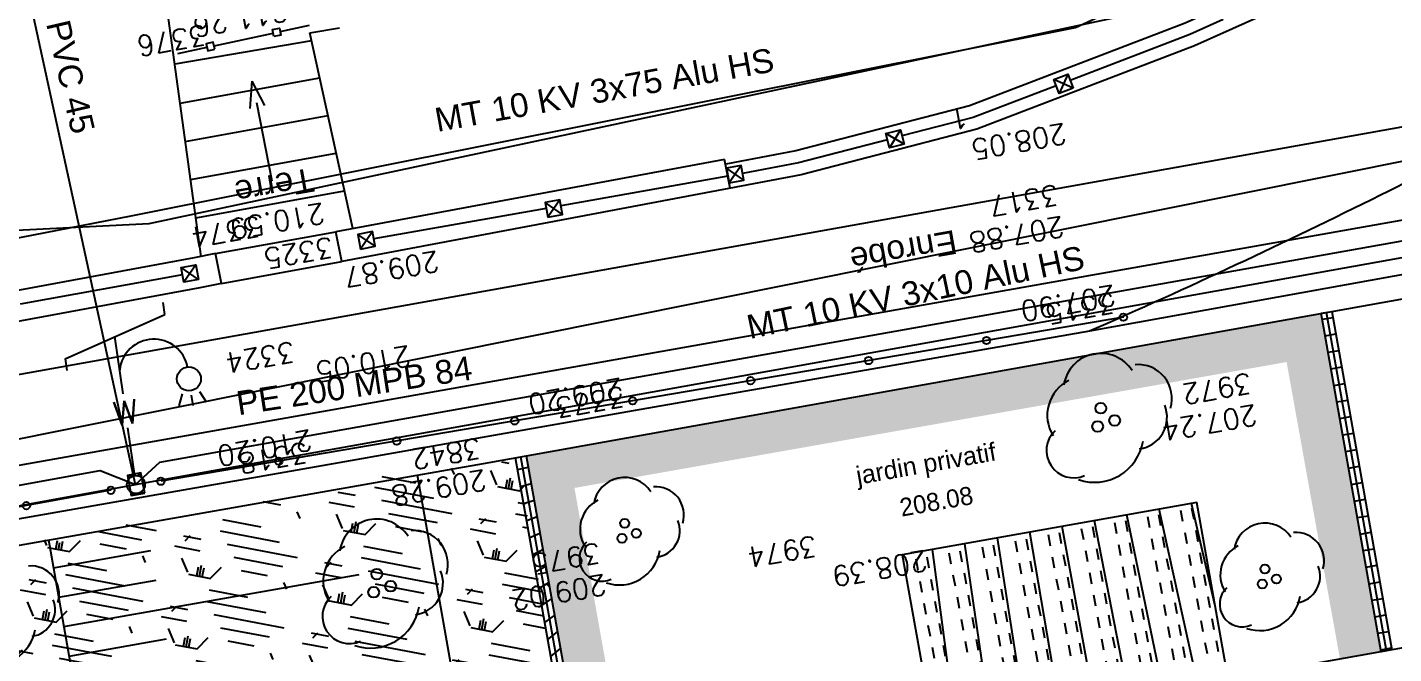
# Model space of a CAD drawing. Extents: x -2313930 to 3286427, y -3858277 to 2572692.
# Drawn here: x -5941 to -3658, y 5184 to 6232 of the extents above; entities that cross this region are included whole.
import ezdxf
from ezdxf.enums import TextEntityAlignment as Align
from ezdxf.lldxf.tags import DXFTag

# ---------------------------------------------------------------- set-up
doc = ezdxf.new("R2010")
doc.units = 0
for name, color, linetype, lineweight in [('_GAZELEC-RESERVATION 2', 132, 'Continuous', 18), ('Fond topo - P', 252, 'Continuous', 50), ('Fond topo - VOI', 252, 'Continuous', 25)]:
    doc.layers.add(name, color=color, linetype=linetype, lineweight=lineweight)
for name, color, linetype in [('AEP_SSL', 252, 'Continuous'), ('CAB_SSL', 252, 'Continuous'), ('EDF_SSL', 252, 'Texte-Electricite'), ('Fond topo - BAT_ANN', 252, 'Continuous'), ('Fond topo - CLO_LEG', 252, 'Continuous'), ('Fond topo - CLO_MUR', 252, 'Continuous'), ('Fond topo - EDF', 252, 'Continuous'), ('Fond topo - VOI_TXT', 252, 'Continuous'), ('Fond topo - Z_500', 252, 'Continuous'), ('GAZ_SSL', 252, 'Texte-GAZ'), ('prlm-VRD', 2, 'Continuous'), ('SA - arbuste', 252, 'Continuous'), ('SA - bât A-B', 252, 'Continuous'), ('SA - clôture', 252, 'DIVISE2'), ('SA - couvre sol', 252, 'Continuous'), ('SA - haie séparative', 252, 'Continuous'), ('SA - limite revêtement', 252, 'Continuous'), ('SA - muret béton', 252, 'Continuous'), ('SA - platelage bois', 252, 'Continuous'), ('SA - Talus', 252, 'Continuous'), ('TELECOM_SSL', 252, 'Texte-Telecom')]:
    doc.layers.add(name, color=color, linetype=linetype)
for name, color, linetype, plot in [('Fond topo - N', 252, 'Continuous', False), ('Fond topo - NCACHE', 252, 'Continuous', False), ('Fond topo - ZCACHE', 252, 'Continuous', False)]:
    doc.layers.add(name, color=color, linetype=linetype, plot=plot)
doc.styles.add('2000_ARIAL', font='arial.ttf', dxfattribs={"height": 0.400000006})
doc.styles.add('Arial', font='arial.ttf')
doc.styles.add('Lignes', font='arial.ttf', dxfattribs={"height": 0.35})
doc.styles.add('LignesA', font='arial.ttf', dxfattribs={"height": 0.349999994})
doc.styles.add('SIMPLEX', font='simplex_.ttf', dxfattribs={"height": 1.25})
doc.styles.add('Tronçons', font='arial.ttf', dxfattribs={"height": 0.25})
tags = doc.linetypes.add('CACHE2', pattern=[4.762499928474426, 3.174999952316284, -1.587499976158142]).pattern_tags.tags
tags[6:7] = [DXFTag(74, 4), DXFTag(75, 0), DXFTag(340, '0'), DXFTag(46, 0.0), DXFTag(50, 0.0), DXFTag(44, 0.0), DXFTag(45, 0.0)]
tags[4:5] = [DXFTag(74, 4), DXFTag(75, 0), DXFTag(340, '0'), DXFTag(46, 0.0), DXFTag(50, 0.0), DXFTag(44, 0.0), DXFTag(45, 0.0)]
tags = doc.linetypes.add('DIVISE2', pattern=[15.874999761581421, 6.349999904632568, -3.174999952316284, 0, -3.174999952316284, 0, -3.174999952316284]).pattern_tags.tags
tags[14:15] = [DXFTag(74, 4), DXFTag(75, 0), DXFTag(340, '0'), DXFTag(46, 0.0), DXFTag(50, 0.0), DXFTag(44, 0.0), DXFTag(45, 0.0)]
tags[12:13] = [DXFTag(74, 4), DXFTag(75, 0), DXFTag(340, '0'), DXFTag(46, 0.0), DXFTag(50, 0.0), DXFTag(44, 0.0), DXFTag(45, 0.0)]
tags[10:11] = [DXFTag(74, 4), DXFTag(75, 0), DXFTag(340, '0'), DXFTag(46, 0.0), DXFTag(50, 0.0), DXFTag(44, 0.0), DXFTag(45, 0.0)]
tags[8:9] = [DXFTag(74, 4), DXFTag(75, 0), DXFTag(340, '0'), DXFTag(46, 0.0), DXFTag(50, 0.0), DXFTag(44, 0.0), DXFTag(45, 0.0)]
tags[6:7] = [DXFTag(74, 4), DXFTag(75, 0), DXFTag(340, '0'), DXFTag(46, 0.0), DXFTag(50, 0.0), DXFTag(44, 0.0), DXFTag(45, 0.0)]
tags[4:5] = [DXFTag(74, 4), DXFTag(75, 0), DXFTag(340, '0'), DXFTag(46, 0.0), DXFTag(50, 0.0), DXFTag(44, 0.0), DXFTag(45, 0.0)]
tags = doc.linetypes.add('L16', pattern=[0.37500001490116125, 0.300000011920929, -0.07500000298023224]).pattern_tags.tags
tags[6:7] = [DXFTag(74, 4), DXFTag(75, 0), DXFTag(340, '0'), DXFTag(46, 0.0), DXFTag(50, 0.0), DXFTag(44, 0.0), DXFTag(45, 0.0)]
tags[4:5] = [DXFTag(74, 4), DXFTag(75, 0), DXFTag(340, '0'), DXFTag(46, 0.0), DXFTag(50, 0.0), DXFTag(44, 0.0), DXFTag(45, 0.0)]
tags = doc.linetypes.add('Texte-BT', pattern='A,5,-0.25,["BT",Lignes,S=1,R=0,X=0,Y=-0.18],-1.25', length=6.5).pattern_tags.tags
tags[15:16] = [DXFTag(74, 4), DXFTag(75, 0), DXFTag(340, '0'), DXFTag(46, 0.0), DXFTag(50, 0.0), DXFTag(44, 0.0), DXFTag(45, 0.0)]
tags[4:5] = [DXFTag(74, 4), DXFTag(75, 0), DXFTag(340, '0'), DXFTag(46, 0.0), DXFTag(50, 0.0), DXFTag(44, 0.0), DXFTag(45, 0.0)]
tags = doc.linetypes.add('Texte-Electricite', pattern='A,5,-0.25,["ELEC",Lignes,S=1,R=0,X=0,Y=-0.18],-1.25', length=6.5).pattern_tags.tags
tags[15:16] = [DXFTag(74, 4), DXFTag(75, 0), DXFTag(340, '0'), DXFTag(46, 0.0), DXFTag(50, 0.0), DXFTag(44, 0.0), DXFTag(45, 0.0)]
tags[4:5] = [DXFTag(74, 4), DXFTag(75, 0), DXFTag(340, '0'), DXFTag(46, 0.0), DXFTag(50, 0.0), DXFTag(44, 0.0), DXFTag(45, 0.0)]
tags = doc.linetypes.add('Texte-GAZ', pattern='A,5,-0.25,["GAZ",Lignes,S=1,R=0,X=0,Y=-0.18],-1.25', length=6.5).pattern_tags.tags
tags[15:16] = [DXFTag(74, 4), DXFTag(75, 0), DXFTag(340, '0'), DXFTag(46, 0.0), DXFTag(50, 0.0), DXFTag(44, 0.0), DXFTag(45, 0.0)]
tags[4:5] = [DXFTag(74, 4), DXFTag(75, 0), DXFTag(340, '0'), DXFTag(46, 0.0), DXFTag(50, 0.0), DXFTag(44, 0.0), DXFTag(45, 0.0)]
tags = doc.linetypes.add('Texte-MT', pattern='A,5,-0.25,["MT",Lignes,S=1,R=0,X=0,Y=-0.18],-1.25', length=6.5).pattern_tags.tags
tags[15:16] = [DXFTag(74, 4), DXFTag(75, 0), DXFTag(340, '0'), DXFTag(46, 0.0), DXFTag(50, 0.0), DXFTag(44, 0.0), DXFTag(45, 0.0)]
tags[4:5] = [DXFTag(74, 4), DXFTag(75, 0), DXFTag(340, '0'), DXFTag(46, 0.0), DXFTag(50, 0.0), DXFTag(44, 0.0), DXFTag(45, 0.0)]
tags = doc.linetypes.add('Texte-Telecom', pattern='A,5,-0.25,["TEL",Lignes,S=1,R=0,X=0,Y=-0.18],-1.25', length=6.5).pattern_tags.tags
tags[15:16] = [DXFTag(74, 4), DXFTag(75, 0), DXFTag(340, '0'), DXFTag(46, 0.0), DXFTag(50, 0.0), DXFTag(44, 0.0), DXFTag(45, 0.0)]
tags[4:5] = [DXFTag(74, 4), DXFTag(75, 0), DXFTag(340, '0'), DXFTag(46, 0.0), DXFTag(50, 0.0), DXFTag(44, 0.0), DXFTag(45, 0.0)]
tags = doc.linetypes.add('Texte-TelecomA', pattern='A,5,-0.25,["TEL",LignesA,S=1,R=0,X=0,Y=-0.18],-1.25', length=6.5).pattern_tags.tags
tags[15:16] = [DXFTag(74, 4), DXFTag(75, 0), DXFTag(340, '0'), DXFTag(46, 0.0), DXFTag(50, 0.0), DXFTag(44, 0.0), DXFTag(45, 0.0)]
tags[4:5] = [DXFTag(74, 4), DXFTag(75, 0), DXFTag(340, '0'), DXFTag(46, 0.0), DXFTag(50, 0.0), DXFTag(44, 0.0), DXFTag(45, 0.0)]
pattern_1 = [(216.5063332809896, (-277130161.1279894, -473864756.7787022), (14.87279096815364, -20.09477765036497), [])]

# ---------------------------------------------------------------- blocks, each defined once
blk = doc.blocks.new('MENSURA_TALSYM_8')
at = {"layer": 'SA - bât A-B'}
for p, q in [((1841109.894383216, 5171594.862100241), (1841114.578632859, 5171596.633481095)), ((1841109.540672424, 5171595.79745508), (1841111.086474977, 5171596.382010826)), ((1841109.71752782, 5171595.32977766), (1841111.263330288, 5171595.914333373)), ((1841110.071238612, 5171594.394422821), (1841111.617040909, 5171594.978978469)), ((1841110.601804801, 5171592.991390562), (1841115.286053407, 5171594.762771023)), ((1841110.248094009, 5171593.926745402), (1841111.79389622, 5171594.511301018)), ((1841110.424949405, 5171593.459067982), (1841111.97075153, 5171594.043623567)), ((1841110.778660197, 5171592.523713143), (1841112.324462151, 5171593.108268662)), ((1841110.955515594, 5171592.056035723), (1841112.501317463, 5171592.64059121)), ((1841111.13237099, 5171591.588358304), (1841112.678172773, 5171592.172913758))]:
    blk.add_line(p, q, dxfattribs=at)
blk = doc.blocks.new('ESC01')
at = {"ltscale": 2}
for p, q in [((1.338104, 0), (0, 0)), ((1.257547, 0.126415), (1.7, 0)), ((1.257547, -0.126415), (1.7, 0))]:
    blk.add_line(p, q, dxfattribs=at)
blk = doc.blocks.new('CLOLEG')
at = {"ltscale": 2}
blk.add_circle((0, 0), 0.0625, dxfattribs=at)
blk = doc.blocks.new('EDF11')
at = {"ltscale": 2}
for p, q in [((-0.5, 0.5), (-0.426635, 0.255449)), ((0.4266350000000001, 0.255449), (0.5, 0.5))]:
    blk.add_line(p, q, dxfattribs=at)
at = {"ltscale": 2, "flags": 128}
blk.add_lwpolyline([(-0.5, -0.5), (0.5, -0.5), (0.5, 0.5), (-0.5, 0.5)], close=True, dxfattribs=at)
for points in [[(-0.426635, -0.255449), (-0.5, -0.5)], [(0.5, -0.5), (0.4266350000000001, -0.255449)]]:
    blk.add_lwpolyline(points, dxfattribs=at)
blk = doc.blocks.new('EDF02')
at = {"ltscale": 2}
for p, q in [((-0.875, 2.25), (0.875, 2.75)), ((0.875, 2.75), (0.875, 2.95)), ((0, 1.535431), (0, 2.5)), ((-0.875, 2.25), (-0.875, 2.05)), ((0.978086, 1.392164), (0.895804, 1.204402)), ((1.271914, 1.392164), (1.354196, 1.204402)), ((1.125, 1.349688), (1.125, 1.178214)), ((0, 0.15), (0, 0.9586370000000001))]:
    blk.add_line(p, q, dxfattribs=at)
for centre, radius in [((1.125, 1.625), 0.2), ((0, 0), 0.15)]:
    blk.add_circle(centre, radius, dxfattribs=at)
blk.add_arc((0.557686, 1.79611), 0.574625, 2.870977029506814, 166.0535219962534, dxfattribs=at)
at = {"style": 'SIMPLEX'}
blk.add_text('W', height=0.4, dxfattribs=at).set_placement((0, 1.217323), align=Align.MIDDLE_CENTER)
blk = doc.blocks.new('PTOPO')
at = {"layer": 'Fond topo - NCACHE', "style": 'SIMPLEX'}
blk.add_attdef('MAT', text='', height=0.34, dxfattribs=at).set_placement((0.09999999986030161, -0.09999999962747097), align=Align.TOP_LEFT)
at = {"layer": 'Fond topo - ZCACHE', "style": 'SIMPLEX'}
blk.add_attdef('ALT', (0.09999999986030161, 0.09999999962747097), '', height=0.34, dxfattribs=at)
blk = doc.blocks.new('A$C1F970F0F')
at = {"layer": 'SA - bât A-B'}
h = blk.add_hatch(dxfattribs=at)
h.set_pattern_fill('_USER', color=256, scale=25, angle=-143.4936667190104, style=0, pattern_type=0)
h.set_pattern_definition(pattern_1)
h.paths.add_polyline_path([(-3772.845735262865, 5918.538262582146), (-3755.12929060434, 5921.720425589478), (-3654.923644239442, 5355.454616979907), (-3672.648887766581, 5352.321608217365)])
h = blk.add_hatch(dxfattribs=at)
h.set_pattern_fill('_USER', color=256, scale=25, angle=-143.4936667190104, style=0, pattern_type=0)
h.set_pattern_definition(pattern_1)
h.paths.add_polyline_path([(-5119.301957282852, 5676.692724593727), (-5101.585512309603, 5679.874887636244), (-5001.705135416508, 5115.447188658056), (-5019.430378943646, 5112.314179895515)])
at = {"layer": 'SA - couvre sol'}
h = blk.add_hatch(dxfattribs=at)
h.set_pattern_fill('PELOUSE6', color=256, scale=20.0000003, angle=-10.72360141139323, style=0, pattern_type=2)
h.set_pattern_definition([(349.2763985886067, (-277130161.1279894, -473864756.7787022), (22.32856350872324, 117.9043497231417), [37.5000005625, -202.5000030375]), (79.27639858860677, (-277130147.3110734, -473864759.3953308), (-235.8086994462835, 44.65712701744649), [15.000000225, -105.000001575]), (79.27639858860677, (-277130138.0997961, -473864761.1397498), (-235.8086994462835, 44.65712701744649), [15.000000225, -105.000001575]), (79.27639858860677, (-277130142.7054347, -473864760.2675403), (-235.8086994462835, 44.65712701744649), [18.75000028125, -101.25000151875]), (112.9664661186067, (-277130151.916716, -473864758.5231205), (-191.1515722884832, 280.4658259369293), [12.00000018, -420.7461593111922]), (45.58633105860677, (-277130133.4941673, -473864762.0119574), (22.32856353476547, 117.9043498154048), [12.00000018, -420.7461593111923]), (45.58633105860677, (-277130124.2828801, -473864763.7563783), (22.32856353476547, 117.9043498154048), [26.00000039, -406.6661590999923]), (112.9664661186067, (-277130161.1279894, -473864756.7787022), (-191.1515722884832, 280.4658259369293), [26.00000039, -406.6661590999922]), (349.2763985886067, (-277130073.3609553, -473864750.4999832), (22.32856350872324, 117.9043497231417), [44.42455106636825, -195.5754525336318]), (349.2763985886067, (-277130085.1249766, -473864728.4255323), (22.32856350872324, 117.9043497231417), [82.81008944215131, -56.09585564143782, 43.07431864611476, -58.01973967029608]), (349.2763985886067, (-277130096.7337571, -473864706.3804808), (22.32856350872324, 117.9043497231417), [119.4799495921992, -46.28746189431191, 29.47870124218051, -44.75389087130835]), (349.2763985886067, (-277130108.4191755, -473864684.3209158), (22.32856350872324, 117.9043497231417), [100.4611429069171, -139.5388606930829]), (349.2763985886067, (-277130104.5097786, -473864665.2146754), (22.32856350872324, 117.9043497231417), [65.56973938354608, -174.4302642164539])])
h.paths.add_polyline_path([(-6097.441743418069, 4920.177515304733), (-6197.675414534157, 5487.753718339254), (-5119.301957282852, 5676.692724593727), (-5019.430378943646, 5112.314179895515)])
at = {"layer": 'SA - haie séparative'}
h = blk.add_hatch(dxfattribs=at)
h.set_pattern_fill('PAVES_EVERGREEN1', color=256, scale=30.0000012, angle=-10.72360141139323, style=0, pattern_type=2)
h.set_pattern_definition([(349.2763985886067, (-277130152.3634321, -473864750.8052154), (32.26715867605478, 9.155903067109474), [15.0000006, -15.0000006]), (79.27639858860677, (-277130152.3634321, -473864750.8052154), (-9.155903067109474, 32.26715867605478), [15.0000006, -15.0000006])])
h.paths.add_polyline_path([(-3741.577973520158, 5340.124020899985), (-3672.648887766581, 5352.321608217365), (-3772.845735262865, 5918.538262582146), (-5101.585512309603, 5679.874887636244), (-5001.817125734857, 5115.427393912992), (-4932.186946450847, 5127.835895881468), (-5021.032714997484, 5626.386451342699), (-3830.825719061932, 5837.00390246101)])
at = {"layer": 'SA - platelage bois'}
h = blk.add_hatch(dxfattribs=at)
h.set_pattern_fill('PASSERELLE', color=256, scale=150, angle=-79.57359988551433, style=0, pattern_type=2)
h.set_pattern_definition([(280.4264001144857, (-277130161.1279894, -473864756.7787022), (55.32121061969438, 10.17969329456503), []), (280.4264001144857, (-277130142.6875859, -473864753.3854711), (55.32121061969438, 10.17969329456503), [18.75, -18.75]), (280.4264001144857, (-277130124.2471823, -473864749.99224), (55.32121061969438, 10.17969329456503), [18.75, -18.75])])
h.paths.add_polyline_path([(-4473.131547800867, 5514.368344478578), (-4420.498589572083, 5219.022927735845), (-3928.61527620563, 5306.701349582033), (-3980.881579736471, 5602.060457924456)])
at = {"layer": 'AEP_SSL', "elevation": 9.999999999999998e-08, "flags": 128}
blk.add_lwpolyline([(-10084.93277844263, 5093.930148438846), (-9750.791620834418, 5135.5756579271), (-3128.109925920724, 6321.886190847606), (-538.2744943762264, 6794.667455972196), (-236.899884080834, 9072.411970745992), (154.0690051004237, 9291.318023383576), (2068.234834202161, 10286.47979625637), (4929.096988442494, 11795.62350952535), (5831.943443331371, 12343.47571871864), (5644.547691266249, 12887.93525940639), (4850.760829103805, 13701.34358382695)], dxfattribs=at)
at = {"layer": 'CAB_SSL', "elevation": 9.999999999999998e-08, "flags": 128}
for points in [[(-10812.15457855182, 5600.426800125627), (-8720.280241838846, 5090.654580446419), (-5742.369525281366, 5634.629537405877), (-2733.176347276875, 6173.938624268192), (-522.7757441125186, 8575.296708000737)], [(-5754.661107002939, 5631.839986106221), (-6147.027277428226, 7433.002472659673)]]:
    blk.add_lwpolyline(points, dxfattribs=at)
at = {"layer": 'EDF_SSL', "linetype": 'Texte-BT', "elevation": 9.999999999999998e-08, "flags": 128}
blk.add_lwpolyline([(-10355.65903211059, 43.80952892260893), (-10201.4030772041, 1251.685514822027), (-8720.280241838846, 5090.654580446419), (-8647.88838211094, 5140.669551381001), (-5813.541010319846, 5655.541528388557), (-5754.775129047494, 5632.363405789478), (-5714.151306698284, 5669.525972244278), (-2796.400100172239, 6190.043639552574), (-2733.176347276875, 6173.938624268192), (-2724.610103663505, 6234.621653891018), (-576.9868819294611, 8573.42365167172), (-522.7757441125186, 8575.296708000737), (1439.543237064798, 9649.961943709872), (1486.297190266059, 9780.607536286585), (3247.574149104787, 10693.56387743918), (3311.706751861017, 10686.95005152967), (3338.557006230488, 10734.01793882097), (5093.795445683761, 11622.80777854973), (5197.512327865115, 11601.77622754824)], dxfattribs=at)
at = {"layer": 'EDF_SSL', "linetype": 'Texte-MT', "elevation": 9.999999999999998e-08, "flags": 128}
blk.add_lwpolyline([(-10605.24755893916, -1087.243444949462), (-9871.024919901258, 5454.646601530631), (-9813.117681349795, 5614.486484857796), (-9256.616976485166, 5923.473242253717), (-8799.13613630993, 5646.609576042702), (-8267.576586649942, 5593.500203318741), (-5762.0770564726, 6081.872554389967), (-4183.597292868954, 6396.686264550111), (-3538.986020602817, 6692.687627343169), (-2824.138039855754, 6428.356494820026), (-615.9396546429546, 6802.884084155441), (-262.5046420332196, 8461.235250973023), (-193.4502564723132, 8712.902150223255), (139.2306060843939, 8893.662518143177), (555.9703724045021, 9251.5491897469), (1680.577767184984, 9828.549923444656)], dxfattribs=at)
at = {"layer": 'EDF_SSL', "linetype": 'Texte-MT', "flags": 128}
blk.add_lwpolyline([(-8369.911624552822, 5276.099588330418), (-5994.287512905468, 5699.674866922907), (-3013.422435617031, 6298.709752970984), (-2917.709661664371, 6238.158421745848)], dxfattribs=at)
at = {"layer": 'Fond topo - BAT_ANN', "ltscale": 2, "flags": 128}
for points in [[(-5680.209390201597, 6270.241471427958), (-5446.713993180298, 6312.3889050938)], [(-5671.471647083556, 6206.256001492369), (-5432.9070740651, 6249.318454462109)], [(-5662.733904062568, 6142.270531669948), (-5419.100154881275, 6186.24800381742)], [(-5653.996161036034, 6078.28506175169), (-5405.293235874912, 6123.177553111553)], [(-5621.00710839579, 6018.677110755658), (-5419.868511184919, 6054.983932135396)], [(-5610.898295003875, 5968.688993446425), (-5409.75969773547, 6004.995815004841)]]:
    blk.add_lwpolyline(points, dxfattribs=at)
at = {"layer": 'Fond topo - CLO_LEG', "ltscale": 2, "flags": 128}
for points in [[(-5512.799421206789, 6389.856476200312), (-5463.911266006627, 6400.342098730705)], [(-5684.031039788195, 6353.130400275726), (-5635.142884622692, 6363.616022623108)], [(-4103.57224978328, 5912.18246983193), (-5712.382641472173, 5637.590496798271)], [(-5795.922477866984, 5622.424166279352), (-8692.061692426221, 5096.641420825186)]]:
    blk.add_lwpolyline(points, dxfattribs=at)
at = {"layer": 'Fond topo - CLO_MUR', "ltscale": 2, "flags": 128}
for points in [[(-2003.863172001624, 8179.09312694406), (-2143.146781257581, 8006.859912820551), (-2340.457490801653, 7734.345111260913), (-2598.736870191495, 7400.94477901074), (-2940.818727905099, 7047.283403563957), (-3248.706618745416, 6811.131666403891), (-3649.231779602484, 6561.580327596037), (-4000.333884769988, 6403.828417100516), (-4360.873799455749, 6265.710363196761), (-4651.111133599729, 6190.343253154888), (-4768.145301312069, 6168.193959010867)], [(-1971.468451961153, 8153.961829416945), (-2110.578551620566, 7981.92990944472), (-2307.638247469651, 7709.761794522231), (-2567.702785225124, 7374.057087825381), (-2913.458468391917, 7016.597527449509), (-3225.334562164724, 6777.386816169783), (-3629.901569159774, 6525.317163610672), (-3984.586111590528, 6365.955646348328), (-4348.348708452321, 6226.603025633301), (-4642.136565636054, 6150.31393686324), (-5063.688890352264, 6070.53307677527), (-5409.75969773547, 6004.995815004841)], [(-8287.804432590101, 5102.5437522476), (-7605.580502524027, 5235.945156469854), (-7039.43552686364, 5336.352074012237), (-6395.723901147811, 5453.96015665399), (-5999.626927920504, 5521.547280024518), (-5163.393101620775, 5668.773234621937), (-3462.542645871017, 5974.273767689828), (-2916.536404471398, 6073.123024295499), (-2187.945600606779, 6199.153509733841), (-1340.114493704695, 6346.414657207387)], [(-1845.115370201808, 6303.349680269662), (-3061.641378804426, 6087.328892188127), (-4159.975300858594, 5888.705770611459), (-4922.787367467585, 5755.253774575041), (-5452.543621078548, 5661.757849989244), (-6482.162746370075, 5480.989585806478), (-7372.575279741799, 5320.31426016191), (-8294.997535587892, 5143.806105512086)], [(-5621.007108361132, 6018.67711093867), (-5656.634297822089, 6011.472426568642), (-8317.220368442477, 5518.656911610055), (-8618.39150681487, 5507.760570740641), (-8909.2360534134, 5573.843378545509), (-9171.11235904059, 5720.612431584784), (-9390.873439773375, 5932.73943183509), (-9546.953323150592, 6189.476067735875), (-9628.50516176015, 6466.621949156199)], [(-5610.898295003875, 5968.688993446425), (-5646.934922076375, 5961.401510780587), (-8311.623891578827, 5467.826023336904), (-8623.199926036092, 5456.55323439447), (-8927.732306211929, 5525.746055761469), (-9201.792525148683, 5679.343605229515), (-9431.031190294101, 5900.618956539477), (-9593.526009106537, 6167.90755429009), (-9673.823329735804, 6459.976001236856)], [(-5523.274303878128, 6381.473348044225), (-5525.790853131766, 6393.206505538047), (-5514.057695862374, 6395.723054857885), (-5511.541146459696, 6383.989897525411), (-5523.274303878128, 6381.473348044225)], [(-5622.151452697714, 6360.265993285372), (-5624.668002100392, 6371.999150617845), (-5636.401159312936, 6369.482601097668), (-5633.88461002464, 6357.749443786855), (-5622.151452697714, 6360.265993285372)], [(-5623.4097273533, 6366.132571942944), (-5524.532578533715, 6387.339926701796)], [(-4187.350543794608, 6295.032311304919), (-4219.639500752754, 6309.434507672672)], [(-4196.293923993966, 6318.377887973415), (-4210.696120347507, 6286.088930965185)], [(-4470.049885149202, 6201.510417611254), (-4500.530825928881, 6219.4244408944)], [(-4476.333343715672, 6225.707899726724), (-4494.247367270907, 6195.226958761601)], [(-4770.37366809422, 6175.91395198684), (-5419.868511184919, 6054.983932135396)], [(-4760.521185679817, 6127.909062616339), (-4770.37366809422, 6175.91395198684)], [(-4742.401543761683, 6165.870050430668), (-4762.316653973374, 6136.657238353297)], [(-4737.752692769485, 6141.306089286745), (-4766.965504891395, 6161.221199388387)], [(-5040.878008111908, 6083.93812591367), (-5070.090820216488, 6103.853236106817)], [(-5045.526859138764, 6108.502086874582), (-5065.441969281138, 6079.289275163234)], [(-5409.75969773547, 6004.995815004841), (-5419.868511184919, 6054.983932135396)], [(-5358.732546662396, 6055.262955016617), (-5378.647656839429, 6026.050143122258)], [(-5354.083695744375, 6030.698993981528), (-5383.296507774779, 6050.614104065841)], [(-5610.898295003875, 5968.688993446425), (-5621.007108361132, 6018.67711093867)], [(-5649.344239989351, 5975.284668028568), (-5678.479354074922, 5995.313275679175)], [(-5653.897493314374, 5999.866529142142), (-5673.926100806748, 5970.731414765941)]]:
    blk.add_lwpolyline(points, dxfattribs=at)
at = {"layer": 'Fond topo - CLO_MUR', "linetype": 'L16', "ltscale": 2, "flags": 128}
for points in [[(-3936.975364984698, 6409.821551482052), (-3992.459998134505, 6384.892031715757), (-4192.428190056736, 6308.286872658216)], [(-4215.773766758674, 6299.343492157132), (-4354.611253971364, 6246.156694323525), (-4473.618624441626, 6215.253566184186)], [(-4497.816106695042, 6208.97010726469), (-4646.623849572138, 6170.328595000399), (-4739.904279889196, 6152.674812573507)], [(-4764.643166427029, 6147.992856203673), (-5043.631066281287, 6098.484949164274)], [(-4764.46824096692, 6148.025961805741), (-4764.643166312647, 6147.992856182012)], [(-5068.248099330423, 6094.116524010003), (-5356.408121131639, 6042.980974627668)], [(-5676.202727469601, 5983.022345133219), (-5947.442994605271, 5934.099021702488)]]:
    blk.add_lwpolyline(points, dxfattribs=at)
at = {"layer": 'Fond topo - CLO_MUR', "ltscale": 2, "flags": 128}
for points in [[(-4187.350543794608, 6295.032311304919), (-4210.696120347507, 6286.088930965185), (-4219.639500752754, 6309.434507672672), (-4196.293924108349, 6318.377887995077)], [(-4470.049885149202, 6201.510417611254), (-4494.247367385289, 6195.226958783263), (-4500.530826043265, 6219.424440916062), (-4476.333343715672, 6225.707899726724)], [(-4762.316653881869, 6136.657238335968), (-4737.752692769485, 6141.306089286745), (-4742.401543761683, 6165.870050430668), (-4766.965504891395, 6161.221199388387)], [(-5065.441969189633, 6079.289275145905), (-5040.878008111908, 6083.93812591367), (-5045.526859138764, 6108.502086874582), (-5070.090820216488, 6103.853236106817)], [(-5378.647656839429, 6026.050143122258), (-5354.083695744375, 6030.698993981528), (-5358.732546662396, 6055.262955016617), (-5383.296507774779, 6050.614104065841)], [(-5649.344239897846, 5975.284668011239), (-5673.926100806748, 5970.731414765941), (-5678.479354074922, 5995.313275679175), (-5653.897493257526, 5999.866528941802)]]:
    blk.add_lwpolyline(points, close=True, dxfattribs=at)
at = {"layer": 'Fond topo - VOI', "ltscale": 2, "flags": 128}
blk.add_lwpolyline([(-1810.126125579658, 7806.729356369272), (-1818.437630922503, 7797.67231953392), (-2147.295724640985, 7358.689701952695, -0.09347702106782851), (-3270.33154037118, 6339.713540967097, -0.0221588329524114), (-3673.738564147064, 6116.107836508872, -0.01218349001893588), (-4159.975300858594, 5888.705770611459)], format="xyb", dxfattribs=at)
for points in [[(-5645.188427538565, 6013.787059912088), (-5711.240600594085, 6497.479395043132)], [(-5463.268153854019, 6388.008843340087), (-5413.978227835486, 6396.405461310159)], [(-5460.274280899009, 6374.332735141345), (-5689.100739228845, 6335.351780884701)], [(-5391.520252038821, 6060.262119664299), (-5463.268153854019, 6388.008843340087)]]:
    blk.add_lwpolyline(points, dxfattribs=at)
at = {"layer": 'GAZ_SSL', "linetype": 'Texte-GAZ', "elevation": 9.999999999999998e-08, "flags": 128}
blk.add_lwpolyline([(-10544.31541955609, 4849.463266287231), (-2844.361894995576, 6215.21841119217), (-619.059840477988, 6565.404650589751), (-558.7307695276991, 6580.824982418972), (-429.4804532838041, 7139.21704900553), (-208.0795472043819, 8868.909145672174), (360.6838398219811, 9157.908141542406), (425.0188701159018, 9327.634198507636), (4535.248673246207, 11485.07622468802), (4713.322312771974, 11477.46920417039), (5559.734467376861, 11914.17321717021), (6091.203610633145, 12178.61605624058), (6292.964946063797, 12126.43026770143), (6627.254129528154, 11179.86214373141), (7472.768662736402, 9124.4680223983), (7947.08689338462, 9062.48922912452), (8070.821797205262, 8793.497098507169), (8796.806101210752, 9110.108422938276), (9553.586430744355, 9252.290517349746)], dxfattribs=at)
at = {"layer": 'SA - arbuste', "ltscale": 1.200000047683716}
for centre in [(-4141.348992729466, 5759.682162620528), (-4146.560904695448, 5729.250438777951), (-4118.197420421973, 5739.312772365965), (-5351.423207810321, 5482.336309781894), (-5356.635119753427, 5451.904585934984), (-5328.271635497282, 5461.966919431492)]:
    blk.add_circle(centre, 9, dxfattribs=at)
at = {"layer": 'SA - arbuste'}
for centre in [(-4937.132769782412, 5567.36921030113), (-4941.476029737887, 5542.009440413453), (-4917.839792825302, 5550.394718352658), (-3867.07739995269, 5490.998063315725), (-3847.78442297825, 5474.023571458761), (-3871.42065986796, 5465.638293515223)]:
    blk.add_circle(centre, 7.5, dxfattribs=at)
at = {"layer": 'SA - arbuste', "ltscale": 0.800000011920929}
for centre, radius, start, end in [((-4141.516839009251, 5789.075452212929), 62.512032, 32.90494473524294, 171.1222226413906), ((-4079.107794940425, 5776.217992918489), 56.59152, 342.9842593284572, 94.63470471801057), ((-4166.112388244929, 5747.906030347683), 64.770816, 116.3248626312973, 211.8320557151161), ((-4084.107571368887, 5744.713448057742), 53.515008, 277.8831335487014, 22.28760135417932), ((-4186.637317317831, 5688.826468131672), 45.49180799999999, 133.2696689019926, 293.7521365044088), ((-4151.790508149121, 5717.910259513314), 82.09075199999998, 251.0377365658391, 350.7437823458322), ((-4937.272641689973, 5591.863618233071), 52.09335999999999, 32.9049446683259, 171.1222226947237), ((-4885.265104953589, 5581.149068802898), 47.1596, 342.9842594908044, 94.63470461757107), ((-4957.76893271878, 5557.555766662726), 53.97568, 116.3248625983236, 211.8320556568809), ((-5351.59105408456, 5511.729599278456), 62.512032, 32.90494473524294, 171.1222224813845), ((-5289.182010015734, 5498.872139984016), 56.59152, 342.9842594908044, 94.63470461757107), ((-4889.431585321154, 5554.895281405136), 44.59584, 277.8831336434853, 22.28760127864609), ((-3867.217271820045, 5515.49247133484), 52.09335999999999, 32.90494451793248, 171.1222224813845), ((-3815.209735106538, 5504.777921909001), 47.1596, 342.9842592756738, 94.63470461757107), ((-5376.186603343113, 5470.560177417542), 64.770816, 116.3248626312973, 211.8320555822061), ((-4974.873040276758, 5508.322798101465), 37.90984, 133.2696686351559, 293.7521365895177), ((-3887.713562871728, 5481.184619768827), 53.97568, 116.3248627154267, 211.8320558480262), ((-4945.834032617912, 5532.559290995032), 68.40896, 251.0377365793105, 350.7437823991756), ((-5929.428019133813, 5448.814651438405), 47.1596, 342.9842594908044, 94.63470461757107), ((-5294.181786444195, 5467.367595123269), 53.515008, 277.8831336295787, 22.28760153890703), ((-3819.376215474103, 5478.524134511238), 44.59584, 277.883133562608, 22.28760147896251), ((-3904.817670429707, 5431.951651207567), 37.90984, 133.2696683756754, 293.7521367712873), ((-5933.594499501377, 5422.560864040644), 44.59584, 277.8831336434853, 22.28760127864609), ((-5396.711532393139, 5411.480615197199), 45.49180799999999, 133.2696685009257, 293.7521366536828), ((-3875.778662788191, 5456.188144009628), 68.40896, 251.0377365927819, 350.7437825594993), ((-5361.864723224429, 5440.56440657884), 82.09075199999998, 251.0377365388965, 350.7437826127198), ((-5989.996946798135, 5400.224873630539), 68.40896, 251.0377365793105, 350.7437823991756)]:
    blk.add_arc(centre, radius, start, end, dxfattribs=at)
at = {"layer": 'SA - bât A-B', "linetype": 'Continuous', "ltscale": 2.539999961853027, "elevation": 9.999999999999998e-08, "flags": 128}
blk.add_lwpolyline([(-4891.208220167493, 4341.854014492964), (-4550.158628513374, 2428.087821803657), (-3171.873868801296, 2673.710017606947), (-3404.319882600679, 3978.057930172946), (-2379.562068281582, 4160.679690604004), (-2625.183937557962, 5538.9626177042), (-5028.226891870663, 5110.720795591417), (-4919.630223348451, 4501.341285905692)], dxfattribs=at)
at = {"layer": 'SA - clôture', "ltscale": 0.1000000014901161, "elevation": 9.999999999999998e-08, "flags": 128}
for points in [[(-3663.78626601445, 5353.888112600802), (-3763.987512924938, 5920.129344131565)], [(-5010.567757168638, 5113.880684274619), (-5110.443734813213, 5678.283806212989)]]:
    blk.add_lwpolyline(points, dxfattribs=at)
at = {"layer": 'SA - limite revêtement', "elevation": 9.999999999999998e-08, "flags": 128}
blk.add_lwpolyline([(-3928.61527620563, 5306.701349582033), (-3980.89065047358, 5602.111717134027), (-4473.13535402358, 5514.389702737769), (-4420.498589572083, 5219.022927735845)], dxfattribs=at)
at = {"layer": 'SA - muret béton', "ltscale": 2.539999961853027, "elevation": 9.999999999999998e-08, "flags": 128}
for points in [[(-3772.845735262865, 5918.538262582146), (-3755.12929060434, 5921.720425589478), (-3654.923644239442, 5355.454616979907), (-3672.648887766581, 5352.321608217365)], [(-5119.301957282852, 5676.692724593727), (-5101.585512309603, 5679.874887636244), (-5001.705135416508, 5115.447188658056), (-5019.430378943646, 5112.314179895515)]]:
    blk.add_lwpolyline(points, close=True, dxfattribs=at)
at = {"layer": 'SA - platelage bois', "elevation": 9.999999999999998e-08, "flags": 128}
blk.add_lwpolyline([(-4473.131547800867, 5514.368344478578), (-4420.498589572083, 5219.022927735845), (-3928.61527620563, 5306.701349582033), (-3980.881579736471, 5602.060457924456)], close=True, dxfattribs=at)
at = {"layer": 'SA - Talus', "linetype": 'CACHE2', "ltscale": 0.300000011920929, "elevation": 9.999999999999998e-08, "flags": 128}
blk.add_lwpolyline([(-5183.786866304953, 5082.998670724944), (-5283.2602209356, 5647.669626419645)], dxfattribs=at)
at = {"layer": 'SA - Talus', "elevation": 9.999999999999998e-08, "flags": 128}
blk.add_lwpolyline([(-5800.077135959025, 4973.170445258835), (-5899.777304916566, 5539.126640725496)], dxfattribs=at)
at = {"layer": 'TELECOM_SSL', "linetype": 'Texte-TelecomA', "elevation": 9.999999999999998e-08, "flags": 128}
blk.add_lwpolyline([(-10749.2063741723, 5816.045000263086), (-5732.074706866975, 6068.891438771888), (-1122.78713045016, 7053.278689790898)], dxfattribs=at)
at = {"layer": 'Fond topo - BAT_ANN', "ltscale": 2, "xscale": 99.99999999999997, "yscale": 99.99999999999997, "zscale": 99.99999999999997, "rotation": 101.1305216815309}
blk.add_blockref('ESC01', (-5526.624853651489, 6140.18262115021), dxfattribs=at)
at = {"layer": 'Fond topo - CLO_LEG', "ltscale": 2}
for p, xscale, yscale, zscale, rotation in [((-4103.57224978328, 5912.18246983193), 99.99999999999999, 99.99999999999999, 99.99999999999999, 189.6859152895402), ((-4332.339840125298, 5873.136386927303), 99.99999999999999, 99.99999999999999, 99.99999999999999, 189.6859152895402), ((-4529.488811754499, 5839.486974026202), 99.99999999999999, 99.99999999999999, 99.99999999999999, 189.6859152895402), ((-4726.63778341836, 5805.837560942088), 99.99999999999999, 99.99999999999999, 99.99999999999999, 189.6859152895402), ((-4923.786754995573, 5772.188148315504), 99.99999999999999, 99.99999999999999, 99.99999999999999, 189.6859152895402), ((-5120.935726601898, 5738.53873541007), 99.99999999999999, 99.99999999999999, 99.99999999999999, 189.6859152895402), ((-5318.0846982311, 5704.889322508968), 99.99999999999999, 99.99999999999999, 99.99999999999999, 189.6859152895402), ((-5515.233669860301, 5671.239909607867), 99.99999999999999, 99.99999999999999, 99.99999999999999, 189.6859152895402), ((-5712.382641472173, 5637.590496798271), 99.99999999999999, 99.99999999999999, 99.99999999999999, 189.6859152895402), ((-5795.922477866984, 5622.424166279352), 99.99999999999999, 99.99999999999999, 99.99999999999999, 189.6859152895402), ((-5937.09410849103, 5596.795008877722), 100, 100, 100, 190.2897548055982)]:
    blk.add_blockref('CLOLEG', p, dxfattribs=dict(at, xscale=xscale, yscale=yscale, zscale=zscale, rotation=rotation))
at = {"layer": 'Fond topo - EDF', "ltscale": 2}
for name, p, xscale, yscale, zscale, rotation in [('EDF02', (-5753.915336056825, 5632.072179136875), 99.99999999999999, 99.99999999999999, 99.99999999999999, 8.073512859781173), ('EDF11', (-5753.669300658617, 5632.492933308858), 34.2950993466197, 23, 99.99999999999997, 100.7072915773061)]:
    blk.add_blockref(name, p, dxfattribs=dict(at, xscale=xscale, yscale=yscale, zscale=zscale, rotation=rotation))
at = {"layer": 'Fond topo - P', "ltscale": 2}
ref = blk.add_blockref('PTOPO', (-5622.151452697714, 6360.265993285372), dxfattribs=dict(at, xscale=99.99999999999994, yscale=99.99999999999994, zscale=99.99999999999994, rotation=190.0656205306617))
ref.add_attrib('MAT', '3376', dxfattribs={"layer": 'Fond topo - N', "color": 0, "ltscale": 2, "height": 33.99999999999999, "rotation": 190.0656204987762, "style": 'SIMPLEX'}).set_placement((-5633.745294529614, 6368.364316035731), align=Align.TOP_LEFT)
ref.add_attrib('ALT', '211.26', (-5503.308596578132, 6441.576099219406), dxfattribs={"layer": 'Fond topo - Z_500', "color": 0, "ltscale": 2, "height": 33.99999999999999, "rotation": 190.0656204987762, "style": 'SIMPLEX'})
ref = blk.add_blockref('PTOPO', (-4348.497220026918, 6222.454283975281), dxfattribs=dict(at, xscale=99.99999999999999, yscale=99.99999999999999, zscale=99.99999999999999, rotation=190.0656205306616))
ref.add_attrib('MAT', '1', dxfattribs={"layer": 'Fond topo - N', "color": 0, "ltscale": 2, "height": 33.99999999999999, "rotation": 190.0656204987762, "style": 'SIMPLEX'}).set_placement((-4360.091061910805, 6230.552606451123), align=Align.TOP_LEFT)
ref.add_attrib('ALT', '208.05', (-4201.996938478365, 6236.467893398979), dxfattribs={"layer": 'Fond topo - Z_500', "color": 0, "ltscale": 2, "height": 33.99999999999999, "rotation": 190.0656204987762, "style": 'SIMPLEX'})
ref = blk.add_blockref('PTOPO', (-4197.736842473048, 6092.584095604858), dxfattribs=dict(at, xscale=99.99999999999994, yscale=99.99999999999994, zscale=99.99999999999994, rotation=190.0656205306617))
ref.add_attrib('MAT', '3317', dxfattribs={"layer": 'Fond topo - N', "color": 0, "ltscale": 2, "height": 33.99999999999999, "rotation": 190.0656204987762, "style": 'SIMPLEX'}).set_placement((-4209.330684304949, 6100.682418355216), align=Align.TOP_LEFT)
ref.add_attrib('ALT', '207.88', (-4205.835165196199, 6080.990253791502), dxfattribs={"layer": 'Fond topo - Z_500', "color": 0, "ltscale": 2, "height": 33.99999999999999, "rotation": 190.0656204987762, "style": 'SIMPLEX'})
ref = blk.add_blockref('PTOPO', (-5531.459841298836, 6040.266688515963), dxfattribs=dict(at, xscale=99.99999999999994, yscale=99.99999999999994, zscale=99.99999999999994, rotation=190.0656205306617))
ref.add_attrib('MAT', '3374', dxfattribs={"layer": 'Fond topo - N', "color": 0, "ltscale": 2, "height": 33.99999999999999, "rotation": 190.0656204987762, "style": 'SIMPLEX'}).set_placement((-5543.053683130735, 6048.365011266324), align=Align.TOP_LEFT)
ref.add_attrib('ALT', '210.59', (-5441.698116964959, 6103.121738405438), dxfattribs={"layer": 'Fond topo - Z_500', "color": 0, "ltscale": 2, "height": 33.99999999999999, "rotation": 190.0656204987762, "style": 'SIMPLEX'})
ref = blk.add_blockref('PTOPO', (-5409.75969773547, 6004.995815004841), dxfattribs=dict(at, xscale=99.99999999999994, yscale=99.99999999999994, zscale=99.99999999999994, rotation=190.0656205306617))
ref.add_attrib('MAT', '3325', dxfattribs={"layer": 'Fond topo - N', "color": 0, "ltscale": 2, "height": 33.99999999999999, "rotation": 190.0656204987762, "style": 'SIMPLEX'}).set_placement((-5421.353539567369, 6013.094137755201), align=Align.TOP_LEFT)
ref.add_attrib('ALT', '209.87', (-5250.422737952657, 6022.934684473655), dxfattribs={"layer": 'Fond topo - Z_500', "color": 0, "ltscale": 2, "height": 33.99999999999999, "rotation": 190.0656204987762, "style": 'SIMPLEX'})
ref = blk.add_blockref('PTOPO', (-4103.57224978328, 5912.18246983193), dxfattribs=dict(at, xscale=99.99999999999994, yscale=99.99999999999994, zscale=99.99999999999994, rotation=190.0656205306617))
ref.add_attrib('MAT', '3315', dxfattribs={"layer": 'Fond topo - N', "color": 0, "ltscale": 2, "height": 33.99999999999999, "rotation": 190.0656204987762, "style": 'SIMPLEX'}).set_placement((-4115.166091592303, 5920.280792577956), align=Align.TOP_LEFT)
ref.add_attrib('ALT', '207.90', (-4119.785239850969, 5965.78765985597), dxfattribs={"layer": 'Fond topo - Z_500', "color": 0, "ltscale": 2, "height": 33.99999999999999, "rotation": 190.0656204987762, "style": 'SIMPLEX'})
ref = blk.add_blockref('PTOPO', (-5474.072734023978, 5830.010323219473), dxfattribs=dict(at, xscale=99.99999999999994, yscale=99.99999999999994, zscale=99.99999999999994, rotation=190.0656205306617))
ref.add_attrib('MAT', '3324', dxfattribs={"layer": 'Fond topo - N', "color": 0, "ltscale": 2, "height": 33.99999999999999, "rotation": 190.0656204987762, "style": 'SIMPLEX'}).set_placement((-5485.666575925195, 5838.108645603809), align=Align.TOP_LEFT)
ref.add_attrib('ALT', '210.05', (-5297.830269755211, 5864.547930860999), dxfattribs={"layer": 'Fond topo - Z_500', "color": 0, "ltscale": 2, "height": 33.99999999999999, "rotation": 190.0656204987762, "style": 'SIMPLEX'})
ref = blk.add_blockref('PTOPO', (-4922.787367467585, 5755.253774575041), dxfattribs=dict(at, xscale=99.99999999999994, yscale=99.99999999999994, zscale=99.99999999999994, rotation=190.0656205306617))
ref.add_attrib('MAT', '3373', dxfattribs={"layer": 'Fond topo - N', "color": 0, "ltscale": 2, "height": 33.99999999999999, "rotation": 190.0656204987762, "style": 'SIMPLEX'}).set_placement((-4934.381209316814, 5763.352097233895), align=Align.TOP_LEFT)
ref.add_attrib('ALT', '209.20', (-4942.923191608895, 5810.12921702818), dxfattribs={"layer": 'Fond topo - Z_500', "color": 0, "ltscale": 2, "height": 33.99999999999999, "rotation": 190.0656204987762, "style": 'SIMPLEX'})
ref = blk.add_blockref('PTOPO', (-3875.237090526712, 5777.505468467461), dxfattribs=dict(at, xscale=99.99999999999994, yscale=99.99999999999994, zscale=99.99999999999994, rotation=190.0656205306617))
ref.add_attrib('MAT', '3972', dxfattribs={"layer": 'Fond topo - N', "color": 0, "ltscale": 2, "height": 33.99999999999999, "rotation": 190.0656204987762, "style": 'SIMPLEX'}).set_placement((-3886.830932335735, 5785.603791213489), align=Align.TOP_LEFT)
ref.add_attrib('ALT', '207.24', (-3883.335413249863, 5765.911626654107), dxfattribs={"layer": 'Fond topo - Z_500', "color": 0, "ltscale": 2, "height": 33.99999999999999, "rotation": 190.0656204987762, "style": 'SIMPLEX'})
ref = blk.add_blockref('PTOPO', (-5452.543621078548, 5661.757849989244), dxfattribs=dict(at, xscale=99.99999999999994, yscale=99.99999999999994, zscale=99.99999999999994, rotation=190.0656205306617))
ref.add_attrib('MAT', '3318', dxfattribs={"layer": 'Fond topo - N', "color": 0, "ltscale": 2, "height": 33.99999999999999, "rotation": 190.0656204987762, "style": 'SIMPLEX'}).set_placement((-5464.137462997094, 5669.856172282074), align=Align.TOP_LEFT)
ref.add_attrib('ALT', '210.20', (-5462.848575489526, 5723.636679332115), dxfattribs={"layer": 'Fond topo - Z_500', "color": 0, "ltscale": 2, "height": 33.99999999999999, "rotation": 190.0656204987762, "style": 'SIMPLEX'})
ref = blk.add_blockref('PTOPO', (-5163.393101620775, 5668.773234621937), dxfattribs=dict(at, xscale=99.99999999999994, yscale=99.99999999999994, zscale=99.99999999999994, rotation=190.0656205306617))
ref.add_attrib('MAT', '3842', dxfattribs={"layer": 'Fond topo - N', "color": 0, "ltscale": 2, "height": 33.99999999999999, "rotation": 190.0656204987762, "style": 'SIMPLEX'}).set_placement((-5174.986943452674, 5676.871557372297), align=Align.TOP_LEFT)
ref.add_attrib('ALT', '209.28', (-5171.491424343925, 5657.179392808582), dxfattribs={"layer": 'Fond topo - Z_500', "color": 0, "ltscale": 2, "height": 33.99999999999999, "rotation": 190.0656204987762, "style": 'SIMPLEX'})
ref = blk.add_blockref('PTOPO', (-4963.076975268036, 5493.505811159442), dxfattribs=dict(at, xscale=99.99999999999994, yscale=99.99999999999994, zscale=99.99999999999994, rotation=190.0656205306617))
ref.add_attrib('MAT', '3975', dxfattribs={"layer": 'Fond topo - N', "color": 0, "ltscale": 2, "height": 33.99999999999999, "rotation": 190.0656204987762, "style": 'SIMPLEX'}).set_placement((-4974.67081707706, 5501.604133905468), align=Align.TOP_LEFT)
ref.add_attrib('ALT', '209.02', (-4971.175297991186, 5481.911969346086), dxfattribs={"layer": 'Fond topo - Z_500', "color": 0, "ltscale": 2, "height": 33.99999999999999, "rotation": 190.0656204987762, "style": 'SIMPLEX'})
ref = blk.add_blockref('PTOPO', (-4601.718514897293, 5505.078147639239), dxfattribs=dict(at, xscale=99.99999999999994, yscale=99.99999999999994, zscale=99.99999999999994, rotation=190.0656205306617))
ref.add_attrib('MAT', '3974', dxfattribs={"layer": 'Fond topo - N', "color": 0, "ltscale": 2, "height": 33.99999999999999, "rotation": 190.0656204987762, "style": 'SIMPLEX'}).set_placement((-4613.31235676385, 5513.176470206587), align=Align.TOP_LEFT)
ref.add_attrib('ALT', '208.39', (-4434.704364489356, 5522.061694735926), dxfattribs={"layer": 'Fond topo - Z_500', "color": 0, "ltscale": 2, "height": 33.99999999999999, "rotation": 190.0656204987762, "style": 'SIMPLEX'})
at = {"layer": 'SA - bât A-B', "xscale": 99.99999999999999, "yscale": 99.99999999999999, "zscale": 99.99999999999999, "rotation": 349.2763985886067}
blk.add_blockref('MENSURA_TALSYM_8', (-277130161.1279894, -473864756.7787022), dxfattribs=at)
at = {"layer": 'CAB_SSL', "style": 'Tronçons'}
blk.add_text('1 PVC 45', height=39.99999999999999, rotation=283.0599483876792, dxfattribs=at).set_placement((-5914.819128985937, 6448.873259105384))
at = {"layer": 'EDF_SSL', "style": 'Tronçons'}
for s, rotation, p in [('MT 10 KV 3x75 Alu HS', 10.20856254004644, (-5250.295066888601, 6221.85284137499)), ('MT 10 KV 3x10 Alu HS', 11.83133688131414, (-4728.0811745869, 5875.403067912897))]:
    blk.add_text(s, height=39.99999999999999, rotation=rotation, dxfattribs=at).set_placement(p)
at = {"layer": 'Fond topo - VOI_TXT', "style": '2000_ARIAL'}
for s, p in [('Terre', (-5460.606353554806, 6162.184117280725)), ('Enrobé', (-4385.856339078607, 6058.248002419293))]:
    blk.add_text(s, height=39.99999999999999, rotation=190.0656205035111, dxfattribs=at).set_placement(p)
at = {"layer": 'GAZ_SSL', "style": 'Tronçons'}
blk.add_text('PE 200 MPB 84', height=39.99999999999999, rotation=8.689798540899382, dxfattribs=at).set_placement((-5582.739780011815, 5747.92816438885))
at = {"layer": 'SA - bât A-B', "style": 'Arial'}
for s, rotation, width, p in [('jardin privatif', 10.02373026828249, 0.986012876033783, (-4547.400928716217, 5631.710395902795)), ('208.08', 10.06521972151299, 0.9545000195503235, (-4474.368862642778, 5578.284550858451))]:
    blk.add_text(s, height=30.3030599, rotation=rotation, dxfattribs=dict(at, width=width)).set_placement(p)

msp = doc.modelspace()

# ---------------------------------------------------------------- linework, layer by layer
at = {"layer": '_GAZELEC-RESERVATION 2'}
msp.add_circle((486248.4803309143, -227485.9628347494), 2800178.148749841, dxfattribs=at)

# ---------------------------------------------------------------- block references
at = {"layer": 'prlm-VRD'}
msp.add_blockref('A$C1F970F0F', (-5.729869075061288, -165.0016201740946), dxfattribs=at)

doc.saveas('drawing.dxf')
